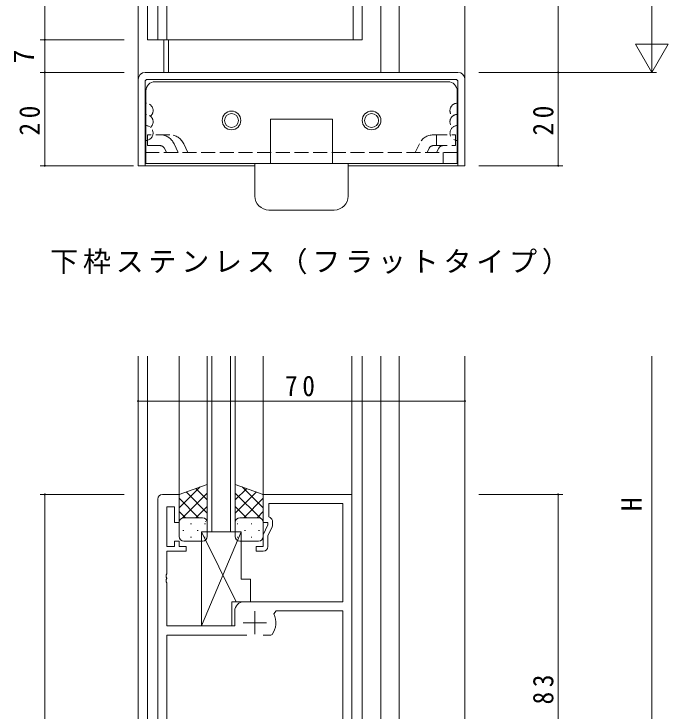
# Model space of a CAD drawing. Units: millimetres on the paper. Extents: x -397 to 397, y -282 to 282.
# Drawn here: x -235.4 to -95.3, y -139.1 to 10.3 of the extents above; entities that cross this region are included whole.
import ezdxf
from ezdxf.enums import TextEntityAlignment as Align

# ---------------------------------------------------------------- set-up
doc = ezdxf.new("R2010")
doc.units = ezdxf.units.MM
doc.linetypes.add('USER4', pattern=[4, 3, -1])
doc.layers.add('0-2_USER1', color=7, linetype='Continuous')
for name, color, linetype, lineweight in [('0-3_YKK_11', 7, 'Continuous', 18), ('0-4_YKK_12', 2, 'Continuous', 18), ('0-5_YKK_13', 4, 'Continuous', 18), ('0-6_YKK_D', 6, 'Continuous', 18)]:
    doc.layers.add(name, color=color, linetype=linetype, lineweight=lineweight)
doc.styles.add('ＭＳ ゴシック', font='')
doc.styles.get('ＭＳ ゴシック').set_extended_font_data('MS Gothic')

msp = doc.modelspace()

# ---------------------------------------------------------------- linework, layer by layer
at = {"layer": '0-3_YKK_11'}
for p, q in [((-204.594, 108.779), (-204.594, 4.779)), ((-160.794, 4.779), (-160.794, 17.779)), ((-202.664, 4.779), (-202.664, 15.779)), ((-162.724, 15.779), (-162.724, 4.779)), ((-204.594, 4.779), (-202.664, 4.779)), ((-162.724, 4.779), (-160.794, 4.779)), ((-204.594, -93.688), (-204.594, -197.688)), ((-199.994, -92.688), (-203.594, -92.688)), ((-199.994, -98.688), (-199.994, -92.688)), ((-181.994, -92.688), (-181.994, -98.688)), ((-162.994, -92.688), (-181.994, -92.688)), ((-162.994, -184.688), (-162.994, -92.688)), ((-202.664, -95.388), (-200.994, -95.388)), ((-202.664, -103.888), (-202.664, -95.388)), ((-200.994, -95.388), (-200.994, -98.688)), ((-180.794, -94.618), (-164.924, -94.618)), ((-180.794, -97.488), (-180.794, -94.618)), ((-164.924, -94.618), (-164.924, -115.688)), ((-180.494, -97.661), (-180.794, -97.488)), ((-179.994, -99.188), (-179.994, -98.527)), ((-200.994, -98.688), (-199.994, -98.688)), ((-181.994, -98.688), (-180.994, -98.688)), ((-180.994, -99.188), (-181.994, -101.332)), ((-180.994, -98.688), (-180.994, -99.188)), ((-180.994, -101.554), (-180.087, -99.61)), ((-181.994, -101.332), (-181.994, -103.888)), ((-180.994, -103.888), (-180.994, -101.554)), ((-200.994, -102.688), (-200.994, -103.888)), ((-199.994, -102.688), (-200.994, -102.688)), ((-199.994, -103.888), (-199.994, -102.688)), ((-200.994, -103.888), (-202.664, -103.888)), ((-198.494, -103.888), (-199.994, -103.888)), ((-198.494, -104.888), (-198.494, -103.888)), ((-183.494, -103.888), (-183.494, -104.888)), ((-181.994, -103.888), (-183.494, -103.888)), ((-202.664, -104.888), (-198.494, -104.888)), ((-202.664, -109.729), (-202.664, -104.888)), ((-183.494, -104.888), (-181.994, -104.888)), ((-202.784, -109.913), (-202.664, -109.729)), ((-202.784, -110.463), (-202.784, -109.913)), ((-202.664, -110.646), (-202.784, -110.463)), ((-202.784, -110.913), (-202.664, -110.729)), ((-202.784, -111.463), (-202.784, -110.913)), ((-202.664, -111.646), (-202.784, -111.463)), ((-202.664, -110.729), (-202.664, -110.646)), ((-202.664, -120.888), (-202.664, -111.646)), ((-164.924, -115.688), (-186.094, -115.688)), ((-188.094, -117.688), (-188.094, -120.888)), ((-183.794, -117.688), (-183.794, -122.688)), ((-179.242, -117.618), (-179.697, -118.325)), ((-164.924, -117.618), (-179.242, -117.618)), ((-164.924, -184.758), (-164.924, -117.618)), ((-188.094, -120.888), (-202.664, -120.888)), ((-186.294, -120.188), (-181.294, -120.188)), ((-202.664, -122.888), (-202.664, -184.758)), ((-185.544, -122.888), (-202.664, -122.888)), ((-180.347, -122.888), (-182.044, -122.888)), ((-180.101, -122.759), (-180.347, -122.888))]:
    msp.add_line(p, q, dxfattribs=at)
for centre, radius, start, end in [((-203.594, -93.688), 1, 90.00001, 179.99999), ((-180.994, -98.527), 1, 359.99997, 60), ((-180.994, -99.188), 1, 335.00003, 0.00001), ((-181.994, -103.888), 1, 270.00001, 359.99999), ((-186.094, -117.688), 2, 90.00001, 179.99999), ((-183.794, -120.188), 4.5, 325.15008, 24.45637)]:
    msp.add_arc(centre, radius, start, end, dxfattribs=at)
at = {"layer": '0-4_YKK_12'}
for p, q in [((-208.794, 159.779), (-208.794, -22.221)), ((-160.794, 159.779), (-160.794, 4.779)), ((-152.894, -2.221), (-152.894, 159.779)), ((-138.794, 159.779), (-138.794, -22.221)), ((-203.294, 4.779), (-203.294, -2.221)), ((-202.294, 4.779), (-202.294, -2.221)), ((-202.294, -2.221), (-203.294, -2.221)), ((-183.794, -22.221), (-208.794, -22.221)), ((-138.794, -22.221), (-163.794, -22.221)), ((-208.794, -63.045), (-208.794, -230.688)), ((-206.794, -63.045), (-206.794, -197.688)), ((-199.994, -93.188), (-199.994, -63.045)), ((-193.994, -63.045), (-193.994, -100.688)), ((-192.994, -100.688), (-192.994, -63.045)), ((-188.994, -63.045), (-188.994, -100.688)), ((-187.994, -100.688), (-187.994, -63.045)), ((-181.994, -93.188), (-181.994, -63.045)), ((-162.994, -92.988), (-162.994, -63.045)), ((-160.794, -63.045), (-160.794, -197.688)), ((-156.794, -187.688), (-156.794, -63.045)), ((-152.894, -63.045), (-152.894, -177.998)), ((-138.794, -63.045), (-138.794, -230.688)), ((-187.994, -100.688), (-193.994, -100.688))]:
    msp.add_line(p, q, dxfattribs=at)
for points in [[(-206.794, 159.779), (-206.794, 4.779), (-160.794, 4.779)], [(-152.894, -2.221), (-156.794, -2.221), (-156.794, 159.779)]]:
    msp.add_lwpolyline(points, dxfattribs=at)
at = {"layer": '0-5_YKK_13'}
for p, q in [((-140.294, -2.221), (-207.294, -2.221)), ((-208.794, -3.721), (-208.794, -22.221)), ((-207.294, -4.221), (-207.294, -22.221)), ((-206.794, -3.721), (-140.794, -3.721)), ((-142.444, -4.221), (-205.144, -4.221)), ((-140.294, -22.221), (-140.294, -4.221)), ((-138.794, -22.221), (-138.794, -3.721)), ((-207.144, -21.721), (-207.144, -6.221)), ((-140.444, -21.721), (-140.444, -6.221)), ((-180.444, -12.221), (-167.144, -12.221)), ((-180.444, -21.721), (-180.444, -12.221)), ((-167.144, -12.221), (-167.144, -21.721)), ((-207.294, -22.221), (-208.794, -22.221)), ((-207.294, -21.721), (-140.294, -21.721)), ((-207.144, -21.721), (-180.444, -21.721)), ((-183.794, -28.721), (-183.794, -21.721)), ((-167.144, -21.721), (-140.444, -21.721)), ((-163.794, -28.721), (-163.794, -21.721)), ((-138.794, -22.221), (-140.294, -22.221)), ((-180.794, -31.721), (-166.794, -31.721)), ((-193.994, -90.545), (-199.994, -92.688)), ((-199.994, -95.596), (-195.469, -91.072)), ((-193.994, -90.545), (-193.994, -98.688)), ((-187.994, -90.545), (-187.994, -98.688)), ((-187.994, -90.545), (-181.994, -92.688)), ((-181.994, -95.596), (-186.518, -91.072)), ((-199.994, -92.768), (-199.869, -92.643)), ((-199.307, -97.738), (-193.994, -92.425)), ((-193.994, -96.702), (-198.531, -92.165)), ((-193.994, -93.874), (-196.446, -91.421)), ((-187.994, -93.874), (-185.541, -91.421)), ((-187.994, -96.702), (-183.457, -92.165)), ((-182.68, -97.738), (-187.994, -92.425)), ((-181.994, -92.768), (-182.119, -92.643)), ((-199.994, -92.688), (-199.994, -98.688)), ((-195.836, -97.688), (-199.994, -93.531)), ((-186.151, -97.688), (-181.994, -93.531)), ((-181.994, -92.688), (-181.994, -98.688)), ((-196.428, -97.688), (-193.994, -95.253)), ((-185.559, -97.688), (-187.994, -95.253)), ((-198.665, -97.688), (-199.994, -96.359)), ((-183.322, -97.688), (-181.994, -96.359)), ((-199.994, -98.425), (-199.943, -98.375)), ((-194.994, -97.688), (-198.994, -97.688)), ((-198.994, -97.688), (-195.394, -97.688)), ((-194.411, -98.5), (-194.394, -98.482)), ((-187.576, -98.5), (-187.594, -98.482)), ((-186.994, -97.688), (-182.994, -97.688)), ((-182.994, -97.688), (-186.994, -97.688)), ((-181.994, -98.425), (-182.044, -98.375)), ((-199.994, -98.688), (-199.994, -101.688)), ((-197.375, -99.022), (-197.575, -99.022)), ((-194.394, -99.022), (-194.545, -99.022)), ((-193.994, -98.688), (-193.994, -101.688)), ((-187.994, -98.688), (-187.994, -101.688)), ((-187.594, -99.022), (-187.442, -99.022)), ((-184.612, -99.022), (-184.412, -99.022)), ((-181.994, -98.688), (-181.994, -101.688)), ((-198.99, -100.437), (-199.19, -100.437)), ((-195.96, -100.437), (-196.16, -100.437)), ((-195.244, -100.688), (-187.818, -115.688)), ((-195.244, -120.888), (-186.744, -100.688)), ((-195.244, -100.688), (-186.744, -100.688)), ((-195.244, -100.688), (-195.244, -120.888)), ((-186.744, -100.688), (-186.744, -110.888)), ((-186.027, -100.437), (-185.827, -100.437)), ((-182.997, -100.437), (-182.797, -100.437)), ((-194.994, -102.688), (-198.994, -102.688)), ((-197.375, -101.852), (-197.575, -101.852)), ((-194.407, -101.852), (-194.545, -101.852)), ((-187.58, -101.852), (-187.442, -101.852)), ((-186.994, -102.688), (-182.994, -102.688)), ((-184.612, -101.852), (-184.412, -101.852)), ((-186.744, -110.888), (-184.744, -110.888)), ((-184.744, -110.888), (-184.744, -115.688)), ((-188.744, -115.688), (-184.744, -115.688)), ((-188.744, -115.688), (-188.744, -120.888)), ((-195.244, -120.888), (-188.744, -120.888))]:
    msp.add_line(p, q, dxfattribs=at)
at = {"layer": '0-5_YKK_13', "linetype": 'USER4'}
for p, q in [((-202.012, -15.621), (-206.794, -15.621)), ((-206.794, -15.621), (-206.794, -17.921)), ((-145.575, -15.621), (-140.794, -15.621)), ((-144.851, -15.621), (-144.851, -17.921)), ((-140.794, -15.621), (-140.794, -17.921)), ((-204.075, -17.921), (-206.794, -17.921)), ((-201.093, -17.508), (-200.187, -19.421)), ((-198.124, -19.421), (-199.03, -17.508)), ((-149.463, -19.421), (-148.558, -17.508)), ((-145.575, -17.921), (-140.794, -17.921)), ((-207.294, -19.421), (-140.294, -19.421)), ((-207.294, -19.421), (-207.294, -21.721)), ((-203.171, -18.493), (-202.732, -19.421)), ((-146.479, -18.493), (-146.918, -19.421)), ((-144.416, -18.493), (-144.855, -19.421)), ((-143.469, -19.421), (-143.469, -21.721)), ((-140.294, -19.421), (-140.294, -21.721))]:
    msp.add_line(p, q, dxfattribs=at)
at = {"layer": '0-5_YKK_13'}
for centre, radius in [((-188.794, -12.521), 2), ((-188.794, -12.521), 1.5), ((-158.794, -12.521), 2), ((-158.794, -12.521), 1.5)]:
    msp.add_circle(centre, radius, dxfattribs=at)
for centre, radius, start, end in [((-207.294, -3.721), 1.5, 90, 180), ((-140.294, -3.721), 1.5, 360, 90), ((-206.794, -4.221), 0.5, 90, 180), ((-205.144, -6.221), 2, 90, 180), ((-142.444, -6.221), 2, 360, 90), ((-140.794, -4.221), 0.5, 360, 90), ((-207.186, -10.424), 1.6, 83.08039, 90.00044), ((-140.401, -10.424), 1.6, 89.99956, 96.91945), ((-207.186, -12.824), 1.6, 83.07687, 90.00044), ((-140.401, -12.824), 1.6, 89.99956, 96.92297), ((-207.186, -15.224), 1.6, 83.07731, 90), ((-140.401, -15.224), 1.6, 90, 96.92253), ((-207.186, -15.224), 1.6, 266.16003, 276.92269), ((-140.401, -15.224), 1.6, 263.07747, 273.84013), ((-180.794, -28.721), 3, 180, 270), ((-166.794, -28.721), 3, 270, 0), ((-198.994, -98.688), 1, 90, 180), ((-198.994, -98.688), 1, 90, 179.9999), ((-194.994, -98.688), 1, 0, 90), ((-186.994, -98.688), 1, 90, 180), ((-182.994, -98.688), 1, 0, 90), ((-182.994, -98.688), 1, 0.0001, 90), ((-198.994, -101.688), 1, 180, 270), ((-194.994, -101.688), 1, 270, 0), ((-186.994, -101.688), 1, 180, 270), ((-182.994, -101.688), 1, 270, 0)]:
    msp.add_arc(centre, radius, start, end, dxfattribs=at)
at = {"layer": '0-5_YKK_13', "linetype": 'USER4'}
for centre, radius, start, end in [((-207.186, -10.424), 1.6, 311.40683, 83.08039), ((-140.401, -10.424), 1.6, 96.91945, 228.59317), ((-207.186, -12.824), 1.6, 311.40963, 83.07687), ((-140.401, -12.824), 1.6, 96.92297, 228.59037), ((-207.186, -15.224), 1.6, 276.92269, 83.07731), ((-140.401, -15.224), 1.6, 96.92253, 263.07747), ((-204.075, -18.921), 3.3, 25.33761, 90), ((-202.012, -18.921), 3.3, 25.33761, 90), ((-145.575, -18.921), 3.3, 90, 154.66239), ((-204.075, -18.921), 1, 25.33761, 90), ((-145.575, -18.921), 1, 90, 154.66239), ((-143.512, -18.921), 1, 90, 154.66239)]:
    msp.add_arc(centre, radius, start, end, dxfattribs=at)
at = {"layer": '0-6_YKK_D'}
for p, q in [((-98.794, 159.779), (-98.794, -2.221)), ((-228.794, 109.779), (-228.794, 4.779)), ((-118.794, 109.779), (-118.794, -2.221)), ((-211.794, 4.779), (-229.794, 4.779)), ((-211.794, 4.779), (-229.794, 4.779)), ((-228.794, 4.779), (-228.794, -2.221)), ((-95.294, 3.842), (-102.294, 3.842)), ((-98.794, -2.221), (-102.294, 3.842)), ((-98.794, -2.221), (-95.294, 3.842)), ((-211.794, -2.221), (-229.794, -2.221)), ((-211.794, -2.221), (-229.794, -2.221)), ((-228.794, -2.221), (-228.794, -22.221)), ((-135.794, -2.221), (-97.794, -2.221)), ((-135.794, -2.221), (-117.794, -2.221)), ((-118.794, -2.221), (-118.794, -22.221)), ((-209.794, -22.221), (-229.794, -22.221)), ((-135.794, -22.221), (-117.794, -22.221)), ((-98.794, -63.045), (-98.794, -175.688)), ((-208.794, -91.688), (-208.794, -71.688)), ((-138.794, -91.688), (-138.794, -71.688)), ((-208.794, -72.688), (-138.794, -72.688)), ((-211.794, -92.688), (-229.794, -92.688)), ((-228.794, -92.688), (-228.794, -197.688)), ((-135.794, -92.688), (-117.794, -92.688)), ((-118.794, -92.688), (-118.794, -175.688))]:
    msp.add_line(p, q, dxfattribs=at)
for centre, start, end in [((-228.794, 4.779), 90, 270), ((-228.794, 4.779), 90, 270), ((-228.794, 4.779), 270, 90), ((-228.794, 4.779), 270, 90), ((-228.794, -2.221), 90, 270), ((-228.794, -2.221), 90, 270), ((-228.794, -2.221), 270, 90), ((-228.794, -2.221), 270, 90), ((-118.794, -2.221), 90, 270), ((-118.794, -2.221), 270, 90), ((-228.794, -22.221), 90, 270), ((-228.794, -22.221), 270, 90), ((-118.794, -22.221), 90, 270), ((-118.794, -22.221), 270, 90), ((-208.794, -72.688), 0, 180), ((-208.794, -72.688), 180, 0), ((-138.794, -72.688), 0, 180), ((-138.794, -72.688), 180, 0), ((-228.794, -92.688), 90, 270), ((-228.794, -92.688), 270, 90), ((-118.794, -92.688), 90, 270), ((-118.794, -92.688), 270, 90)]:
    msp.add_arc(centre, 0.106, start, end, dxfattribs=at)

# ---------------------------------------------------------------- texts
at = {"layer": '0-2_USER1', "insert": (-227.633, -45.522), "char_height": 4.399, "attachment_point": 7, "style": 'ＭＳ ゴシック'}
msp.add_mtext('\\T1.17;下枠ステンレス（フラットタイプ）', dxfattribs=at)
at = {"layer": '0-6_YKK_D', "color": 7, "style": 'ＭＳ ゴシック'}
for s, p in [('7', (-229.794, -0.321)), ('H', (-99.594, -96.288))]:
    msp.add_text(s, height=4.399, rotation=90, dxfattribs=at).set_placement(p, align=Align.BOTTOM_LEFT)
at = {"layer": '0-6_YKK_D', "color": 7, "char_height": 4.399, "attachment_point": 7, "rotation": 90, "style": 'ＭＳ ゴシック'}
for s, insert in [('\\T1.37;\\W0.9;20', (-229.794, -15.741)), ('\\T1.37;\\W0.9;20', (-119.794, -15.741)), ('\\T1.37;\\W0.9;83', (-119.794, -137.708))]:
    msp.add_mtext(s, dxfattribs=dict(at, insert=insert))
at = {"layer": '0-6_YKK_D', "color": 7, "insert": (-177.314, -71.688), "char_height": 4.399, "attachment_point": 7, "style": 'ＭＳ ゴシック'}
msp.add_mtext('\\T1.37;\\W0.9;70', dxfattribs=at)

doc.saveas('drawing.dxf')
